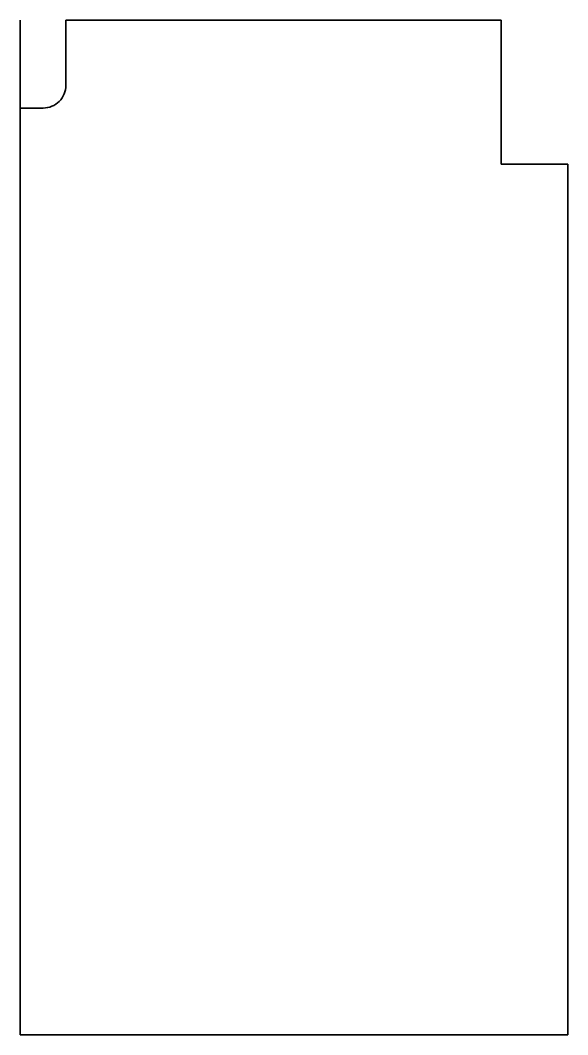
# Model space of a CAD drawing. Extents: x 171 to 327, y 69 to 358.
import ezdxf

# ---------------------------------------------------------------- set-up
doc = ezdxf.new("R2010")
doc.units = 0

msp = doc.modelspace()

# ---------------------------------------------------------------- linework, layer by layer
at = {"color": 7, "lineweight": 35}
for p, q in [((171.062988, 357.603607), (171.062988, 68.616013)), ((184.562988, 357.603607), (184.062988, 357.603607)), ((184.062988, 357.603607), (184.062988, 339.103607)), ((308.062988, 357.603607), (184.562988, 357.603607)), ((308.062988, 316.603607), (308.062988, 357.603607)), ((177.562988, 332.603607), (171.062988, 332.603607)), ((327.062988, 316.603607), (308.062988, 316.603607)), ((327.062988, 68.616013), (327.062988, 316.616028)), ((171.062988, 68.603607), (171.062988, 68.616013)), ((327.062988, 68.603607), (171.062988, 68.603607)), ((327.062988, 68.603607), (327.062988, 68.616013))]:
    msp.add_line(p, q, dxfattribs=at)
msp.add_arc((177.562988, 339.103607), 6.5, 269.999997, 359.999999, dxfattribs=at)

doc.saveas('drawing.dxf')
